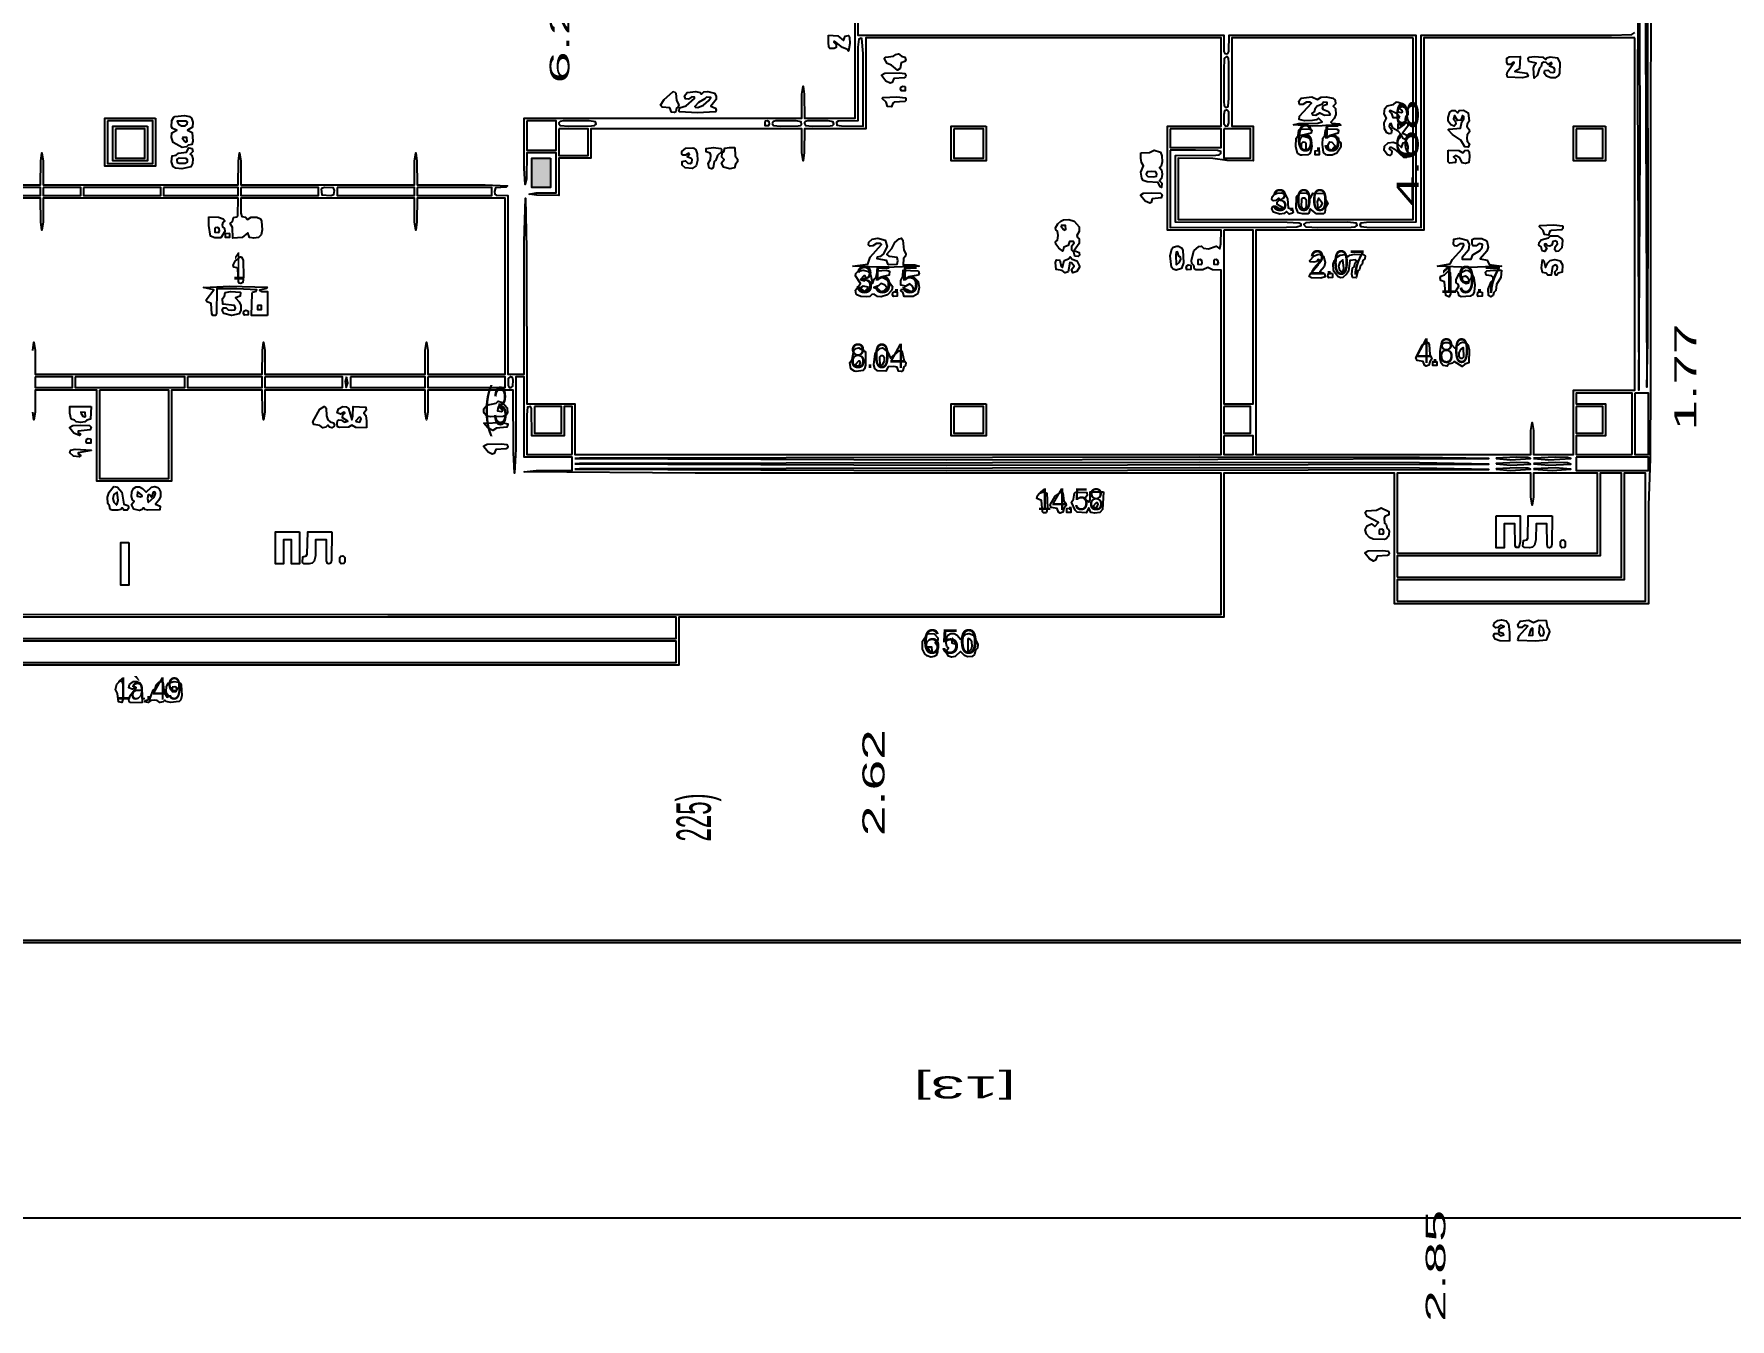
# Model space of a CAD drawing. Header units: millimetres. Extents: x 0 to 150324, y -100295 to 111760.
# Drawn here: x 43637 to 65146, y -1284 to 15021 of the extents above; entities that cross this region are included whole.
import ezdxf
from ezdxf.enums import TextEntityAlignment as Align

# ---------------------------------------------------------------- set-up
doc = ezdxf.new("R2010")
doc.units = ezdxf.units.MM
for name, color, linetype in [('A-PLAN-GRAPHICS', 7, 'Continuous'), ('A-RASTER-UNDERLAY', 8, 'Continuous'), ('A-TEXT-OCR', 3, 'Continuous'), ('A-WALLS-FILL', 9, 'Continuous'), ('A-WALLS-OUTLINE', 8, 'Continuous'), ('SHEET-FRAME', 1, 'Continuous')]:
    doc.layers.add(name, color=color, linetype=linetype)
picture_1 = doc.add_image_def('image1.png', size_in_pixel=(2463, 3095))

msp = doc.modelspace()

# ---------------------------------------------------------------- hatches: boundary and pattern name
at = {"layer": 'A-WALLS-FILL'}
h = msp.add_hatch(color=9, dxfattribs=at)
h.paths.add_polyline_path([(50190, 13445), (50190, 13073), (49953, 13073), (49953, 13445), (50072, 13445)])
h.paths.add_polyline_path([(25840, 21302), (25840, 18220), (25603, 18220), (25603, 21302), (25722, 21302)])
h.paths.add_polyline_path([(64042, 21844), (64042, 18288), (63839, 18288), (63839, 21844), (63940, 21844)])
h.paths.add_polyline_path([(35391, 21370), (31801, 21370), (31801, 21878), (31936, 21878), (31936, 21505), (35221, 21505), (35221, 21810), (35391, 21810), (35391, 21590)])
h.paths.add_polyline_path([(57810, 21370), (54153, 21370), (54153, 21912), (54390, 21912), (54390, 21505), (57641, 21505), (57641, 21912), (57810, 21912), (57810, 21641)])
h.paths.add_polyline_path([(25840, 24181), (25840, 22487), (25603, 22487), (25603, 24181), (25722, 24181)])
h.paths.add_polyline_path([(64042, 24181), (64042, 22792), (63839, 22792), (63839, 24181), (63940, 24181)])
h.paths.add_polyline_path([(63771, 26077), (63771, 24350), (57810, 24350), (57810, 23165), (57676, 23168), (57569, 23196), (57269, 23199), (57269, 27805), (54390, 27805), (54390, 23199), (54153, 23199), (54153, 28042), (57269, 28042), (57269, 30717), (57506, 30717), (57506, 24486), (57878, 24486), (57878, 24587), (63534, 24587), (63534, 26077), (63652, 26077)])
h.paths.add_polyline_path([(25840, 26619), (26077, 26619), (26077, 24587), (31936, 24587), (31936, 23300), (31801, 23300), (31801, 24350), (25840, 24350), (25840, 25485)])
h.paths.add_polyline_path([(35323, 27838), (35323, 23300), (35086, 23300), (35086, 27601), (32241, 27601), (32241, 23300), (32139, 23300), (32139, 27838), (33731, 27838)])
h.paths.add_polyline_path([(41656, 24892), (41656, 25739), (41980, 25733), (42032, 25720), (42048, 25694), (42062, 24892), (41859, 24892)])
h.paths.add_polyline_path([(48091, 25739), (48091, 24892), (47650, 24892), (47650, 25739), (47871, 25739)])
h.paths.add_polyline_path([(36949, 25502), (36949, 25129), (35865, 25129), (35865, 25502), (36407, 25502)])
h.paths.add_polyline_path([(52900, 25129), (52900, 25502), (53786, 25499), (53959, 25477), (53980, 25403), (53983, 25129), (53442, 25129)])
h.paths.add_polyline_path([(26077, 34375), (26077, 29498), (25840, 29498), (25840, 34375), (25959, 34375)])
h.paths.add_polyline_path([(63771, 31056), (63771, 29769), (63534, 29769), (63534, 31056), (63652, 31056)])
h.paths.add_polyline_path([(32106, 30954), (32106, 30615), (26247, 30615), (26247, 30954), (29176, 30954)])
h.paths.add_polyline_path([(37050, 30954), (37050, 30615), (35797, 30615), (35797, 30954), (36424, 30954)])
h.paths.add_polyline_path([(53746, 31056), (53746, 30683), (52561, 30683), (52561, 31056), (53154, 31056)])
h.paths.add_polyline_path([(26077, 37490), (26077, 35560), (25840, 35560), (25840, 37490), (25959, 37490)])
h.paths.add_polyline_path([(63771, 37626), (63771, 36034), (63534, 36034), (63534, 37626), (63652, 37626)])
h.paths.add_polyline_path([(37016, 37050), (37016, 36678), (35865, 36678), (35865, 37050), (36441, 37050)])
h.paths.add_polyline_path([(53746, 37050), (53746, 36678), (52561, 36678), (52561, 37050), (53154, 37050)])
h.paths.add_polyline_path([(26077, 43451), (26077, 42469), (25840, 42469), (25840, 43451), (25959, 43451)])
h.paths.add_polyline_path([(63771, 43857), (63771, 42604), (63534, 42604), (63534, 43857), (63652, 43857)])
h.paths.add_polyline_path([(37016, 43011), (37016, 42672), (35865, 42672), (35865, 43011), (36441, 43011)])
h.paths.add_polyline_path([(53746, 43011), (53746, 42672), (52595, 42672), (52595, 43011), (53171, 43011)])
h.paths.add_polyline_path([(26077, 49750), (26077, 48429), (25840, 48429), (25840, 49750), (25959, 49750)])
h.paths.add_polyline_path([(37016, 49005), (37016, 48633), (35865, 48633), (35865, 49005), (36441, 49005)])
h.paths.add_polyline_path([(53746, 49005), (53746, 48633), (52595, 48633), (52595, 49005), (53171, 49005)])
h.paths.add_polyline_path([(63771, 51376), (63771, 48836), (63534, 48836), (63534, 51376), (63652, 51376)])
h.paths.add_polyline_path([(32410, 49141), (32410, 48937), (26247, 48937), (26247, 49141), (29329, 49141)])
h.paths.add_polyline_path([(26077, 52697), (26077, 51681), (25840, 51681), (25840, 52697), (25959, 52697)])
h.paths.add_polyline_path([(63534, 52764), (63537, 54342), (63545, 54655), (63566, 54816), (63568, 55169), (64956, 55169), (64956, 54932), (63771, 54932), (63771, 52764), (63652, 52764)])
h.paths.add_polyline_path([(41995, 54559), (41995, 53713), (41656, 53713), (41656, 54559), (41825, 54559)])
h.paths.add_polyline_path([(48023, 54559), (48023, 53713), (47650, 53713), (47650, 54559), (47837, 54559)])
h.paths.add_polyline_path([(37016, 54221), (35865, 54221), (35873, 54530), (35889, 54569), (35936, 54583), (37016, 54593), (37016, 54407)])
h.paths.add_polyline_path([(53746, 54593), (53746, 54221), (52595, 54221), (52595, 54593), (53171, 54593)])
h.paths.add_polyline_path([(25265, 55169), (26077, 55169), (26077, 54627), (25840, 54627), (25840, 54932), (25265, 54932), (25265, 55050)])
h.paths.add_polyline_path([(22860, 54932), (22860, 58894), (25840, 58894), (25840, 59707), (26077, 59707), (26077, 58657), (23097, 58657), (23097, 55169), (24113, 55169), (24113, 54932), (23487, 54932)])
h.paths.add_polyline_path([(63737, 59944), (63974, 59944), (63974, 58860), (66988, 58860), (66988, 54932), (66142, 54932), (66142, 55135), (66751, 55135), (66751, 58623), (63737, 58623), (63737, 59284)])
h.paths.add_polyline_path([(29159, 55440), (29159, 55338), (26247, 55338), (26247, 55440), (27703, 55440)])
h.paths.add_polyline_path([(35425, 55440), (35425, 55338), (29701, 55338), (29701, 55440), (32563, 55440)])
h.paths.add_polyline_path([(35933, 56422), (35933, 55338), (35594, 55338), (35594, 56422), (35763, 56422)])
h.paths.add_polyline_path([(35933, 57878), (35594, 57878), (35594, 76640), (26077, 76640), (26077, 74778), (25840, 74778), (25840, 76945), (25129, 76945), (25129, 77182), (26247, 77182), (26247, 76877), (35729, 76877), (35729, 76979), (35933, 76979), (35933, 76877), (40505, 76877), (40505, 76640), (35933, 76640), (35933, 67259)])
h.paths.add_polyline_path([(68512, 66853), (68851, 66853), (68851, 58454), (71696, 58454), (71696, 58318), (68851, 58318), (68851, 57980), (68758, 57988), (68749, 58081), (68512, 58081), (68512, 62467)])
h.paths.add_polyline_path([(54356, 58014), (54119, 58014), (54116, 58583), (54107, 58646), (54076, 58666), (54063, 58902), (54051, 76606), (50758, 76608), (48903, 76638), (45381, 76640), (45381, 76877), (49014, 76875), (51084, 76845), (54966, 76843), (54966, 76606), (54356, 76606), (54356, 64855), (54153, 64855), (54153, 64381), (54356, 64381), (54356, 58454), (54830, 58454), (54830, 58318), (54356, 58318), (54356, 58166)])
h.paths.add_polyline_path([(60079, 58454), (60079, 58318), (56015, 58318), (56015, 58454), (58047, 58454)])
h.paths.add_polyline_path([(63771, 58454), (63771, 58318), (60655, 58318), (60655, 58454), (62213, 58454)])
h.paths.add_polyline_path([(32512, 58488), (32512, 58386), (26247, 58386), (26247, 58488), (29379, 58488)])
h.paths.add_polyline_path([(35425, 58488), (35425, 58386), (33562, 58386), (33562, 58488), (34493, 58488)])
h.paths.add_polyline_path([(26077, 65634), (26077, 63195), (25840, 63195), (25840, 65634), (25959, 65634)])
h.paths.add_polyline_path([(63974, 64855), (63974, 63432), (63737, 63432), (63737, 64855), (63856, 64855)])
h.paths.add_polyline_path([(45381, 65871), (45381, 65634), (42672, 65634), (42672, 65871), (44027, 65871)])
h.paths.add_polyline_path([(63974, 66480), (63974, 65938), (63737, 65938), (63737, 66480), (63856, 66480)])
h.paths.add_polyline_path([(71188, 76437), (71188, 66074), (71086, 66074), (71086, 76437), (71137, 76437)])
h.paths.add_polyline_path([(26077, 71323), (26077, 69122), (25840, 69122), (25840, 71323), (25959, 71323)])
h.paths.add_polyline_path([(63974, 71730), (63974, 69935), (63737, 69935), (63737, 71730), (63856, 71730)])
h.paths.add_polyline_path([(56151, 76843), (63974, 76843), (63974, 75218), (63737, 75218), (63737, 76606), (56151, 76606), (56151, 76725)])
h.paths.add_polyline_path([(42266, 76132), (42266, 76471), (42425, 76468), (42467, 76454), (42490, 76422), (42503, 76132), (42384, 76132)])
h.paths.add_polyline_path([(47549, 76471), (47549, 76132), (47312, 76132), (47312, 76471), (47430, 76471)])
h.paths.add_polyline_path([(74337, 76843), (74337, 76606), (70477, 76606), (70477, 76843), (72407, 76843)])
h.paths.add_polyline_path([(41758, 86631), (41995, 86631), (41995, 76877), (44196, 76877), (44196, 76640), (41656, 76640), (41656, 76877), (41758, 76877), (41758, 81754)])
h.paths.add_polyline_path([(22725, 79417), (22962, 79417), (22962, 77182), (23978, 77182), (23978, 76945), (22725, 76945), (22725, 78181)])
h.paths.add_polyline_path([(23470, 78334), (23470, 78097), (23131, 78097), (23131, 78334), (23300, 78334)])
h.paths.add_polyline_path([(41588, 78334), (41588, 78097), (41283, 78097), (41283, 78334), (41436, 78334)])
h.paths.add_polyline_path([(22725, 81585), (22725, 91000), (24282, 91000), (24282, 90763), (22962, 90763), (22962, 81585), (22843, 81585)])
h.paths.add_polyline_path([(51545, 84836), (51545, 81957), (51308, 81957), (51308, 84836), (51427, 84836)])
h.paths.add_polyline_path([(19643, 84159), (19643, 82431), (19507, 82431), (19507, 84159), (19575, 84159)])
h.paths.add_polyline_path([(23436, 84497), (23436, 84260), (23131, 84260), (23131, 84497), (23283, 84497)])
h.paths.add_polyline_path([(41588, 84497), (41588, 84260), (41283, 84260), (41283, 84497), (41436, 84497)])
h.paths.add_polyline_path([(51139, 84497), (51139, 84260), (50834, 84260), (50834, 84497), (50986, 84497)])
h.paths.add_polyline_path([(35120, 91000), (41995, 91000), (41995, 88629), (41758, 88629), (41758, 90763), (35120, 90763), (35120, 90881)])
h.paths.add_polyline_path([(23470, 90593), (23470, 90289), (23131, 90289), (23131, 90593), (23300, 90593)])
h.paths.add_polyline_path([(29464, 90593), (29464, 90289), (29227, 90289), (29227, 90593), (29345, 90593)])
h.paths.add_polyline_path([(35458, 90593), (35458, 90289), (35255, 90289), (35255, 90593), (35357, 90593)])
h.paths.add_polyline_path([(38473, 90593), (38473, 90289), (38235, 90289), (38235, 90593), (38354, 90593)])
h.paths.add_polyline_path([(41588, 90593), (41588, 90289), (41250, 90289), (41250, 90593), (41419, 90593)])
h.paths.add_polyline_path([(19643, 91000), (19643, 90763), (15917, 90763), (15917, 91000), (17780, 91000)])
h.paths.add_polyline_path([(29566, 91000), (29566, 90763), (26247, 90763), (26247, 91000), (27906, 91000)])
h.paths.add_polyline_path([(33155, 91000), (33155, 90763), (31530, 90763), (31530, 91000), (32343, 91000)])
h.paths.add_polyline_path([(37863, 99941), (37863, 99703), (34578, 99703), (34578, 99941), (36220, 99941)])

# ---------------------------------------------------------------- linework, layer by layer
at = {"layer": 'A-PLAN-GRAPHICS'}
for points in [[(86360, 108272), (86360, 3488), (2980, 3488), (2980, 108272), (44670, 108272)], [(3014, 108238), (3014, 3522), (68343, 3522), (68343, 12260), (86326, 12260), (86326, 108238), (44670, 108238)], [(63991, 18186), (63974, 14343), (63991, 10499), (64008, 13615), (63994, 18148)], [(64093, 18186), (64076, 15070), (64089, 10537), (64103, 11117), (64109, 12963), (64096, 18148)], [(53713, 15003), (53831, 14995), (53903, 14935), (53924, 14994), (53965, 15001), (53980, 14976), (53983, 14901), (53967, 14800), (53944, 14827), (53889, 14849), (53790, 14928), (53781, 14918), (53810, 14887), (53810, 14848), (53784, 14835), (53730, 14836), (53716, 14853), (53713, 14918)], [(54128, 14968), (54097, 14953), (54087, 14851), (54085, 13919), (53835, 13914), (53816, 13901), (53821, 13864), (53877, 13853), (54153, 13851), (54152, 14772), (54135, 14964)], [(61129, 14969), (58826, 14969), (58826, 13851), (59097, 13851), (59097, 13411), (58769, 13414), (58589, 13442), (58149, 13445), (58149, 12666), (61129, 12666), (61129, 13818)], [(63940, 14969), (61265, 14969), (61265, 12531), (59131, 12531), (59131, 9686), (62619, 9686), (62621, 9988), (62636, 10092), (62652, 9988), (62653, 9686), (63161, 9686), (63161, 10499), (63940, 10499), (63940, 12734)], [(54424, 14711), (54439, 14726), (54539, 14737), (54569, 14761), (54599, 14766), (54637, 14737), (54682, 14727), (54694, 14692), (54682, 14670), (54634, 14654), (54622, 14583), (54589, 14562), (54513, 14624), (54457, 14647), (54424, 14705)], [(58759, 14732), (58733, 14708), (58725, 14563), (58727, 14163), (58733, 14112), (58750, 14089), (58780, 14099), (58791, 14204), (58790, 14658), (58785, 14708), (58768, 14731)], [(62583, 14479), (62512, 14462), (62324, 14471), (62315, 14505), (62324, 14541), (62409, 14658), (62396, 14663), (62363, 14633), (62329, 14634), (62316, 14661), (62317, 14714), (62345, 14730), (62484, 14732), (62478, 14577), (62417, 14543), (62571, 14523), (62585, 14486)], [(62587, 14713), (62602, 14726), (62661, 14732), (62773, 14724), (62806, 14698), (62822, 14719), (62866, 14731), (62957, 14716), (62988, 14654), (62984, 14522), (62970, 14491), (62930, 14465), (62874, 14462), (62818, 14483), (62790, 14524), (62798, 14555), (62838, 14561), (62866, 14534), (62897, 14529), (62919, 14541), (62924, 14569), (62912, 14591), (62858, 14611), (62888, 14642), (62883, 14659), (62839, 14632), (62815, 14659), (62786, 14664), (62761, 14650), (62750, 14606), (62728, 14588), (62701, 14492), (62663, 14461), (62655, 14585), (62665, 14626), (62687, 14650), (62596, 14671), (62586, 14706)], [(54388, 14502), (54429, 14523), (54612, 14528), (54682, 14520), (54695, 14495), (54690, 14475), (54672, 14465), (54540, 14455), (54520, 14405), (54494, 14395), (54442, 14422), (54389, 14490)], [(51755, 14290), (51778, 14267), (51787, 14176), (51816, 14122), (51809, 14095), (51787, 14079), (51777, 14033), (51760, 14022), (51723, 14029), (51702, 14082), (51604, 14093), (51581, 14116), (51629, 14189), (51741, 14286)], [(51819, 14039), (51825, 14081), (51910, 14109), (52016, 14201), (52015, 14217), (51980, 14224), (51938, 14193), (51898, 14195), (51887, 14235), (51920, 14276), (52031, 14291), (52086, 14278), (52104, 14258), (52132, 14284), (52184, 14291), (52266, 14268), (52287, 14230), (52287, 14187), (52222, 14102), (52282, 14080), (52290, 14055), (52282, 14033), (52053, 14021), (51825, 14033)], [(52022, 14090), (52055, 14087), (52128, 14118), (52196, 14176), (52220, 14214), (52165, 14219), (52147, 14195), (52065, 14152), (52019, 14098)], [(54692, 14206), (54693, 14175), (54680, 14162), (54548, 14153), (54530, 14143), (54513, 14094), (54463, 14100), (54444, 14153), (54394, 14203), (54402, 14214), (54581, 14224), (54688, 14211)], [(54686, 14351), (54686, 14300), (54639, 14297), (54627, 14319), (54632, 14347), (54654, 14359), (54682, 14354)], [(59605, 13868), (59677, 13882), (59918, 13888), (59974, 13907), (59926, 13952), (59900, 13930), (59851, 13921), (59751, 13920), (59682, 13934), (59685, 13975), (59837, 14142), (59823, 14155), (59776, 14155), (59727, 14126), (59687, 14127), (59676, 14168), (59709, 14207), (59843, 14222), (59916, 14190), (59960, 14219), (60023, 14224), (60111, 14207), (60137, 14181), (60143, 14134), (60113, 14105), (60142, 14075), (60145, 14000), (60124, 13947), (60082, 13902), (60097, 13889), (60195, 13880), (60212, 13865), (59855, 13852), (59605, 13868)], [(45424, 13973), (45546, 13986), (45609, 13973), (45635, 13952), (45651, 13901), (45648, 13836), (45585, 13801), (45646, 13769), (45652, 13662), (45639, 13619), (45594, 13609), (45570, 13586), (45518, 13581), (45402, 13645), (45382, 13705), (45385, 13766), (45449, 13801), (45396, 13821), (45383, 13843), (45385, 13921), (45410, 13964)], [(58759, 14055), (58734, 14045), (58725, 13998), (58728, 13878), (58750, 13852), (58779, 13856), (58791, 13891), (58789, 14028), (58767, 14054)], [(60079, 13995), (60052, 14033), (59992, 14058), (59979, 14078), (59986, 14114), (60039, 14129), (60039, 14149), (59992, 14153), (59970, 14127), (59910, 14106), (59881, 14068), (59871, 14029), (59844, 14012), (59849, 13994), (59892, 13989), (59944, 14021), (60005, 13989), (60077, 13994)], [(60925, 14157), (60974, 14144), (61020, 14115), (61060, 14035), (61059, 13996), (61035, 13977), (61028, 13936), (61035, 13895), (61058, 13879), (61061, 13852), (60994, 13763), (61059, 13733), (61056, 13694), (61028, 13682), (61000, 13692), (60976, 13745), (60936, 13788), (60869, 13824), (60847, 13884), (60831, 13879), (60825, 13851), (60857, 13799), (60848, 13757), (60823, 13751), (60792, 13765), (60762, 13817), (60759, 13893), (60791, 13953), (60759, 14006), (60767, 14076), (60797, 14109), (60879, 14127), (60912, 14156)], [(60959, 13961), (60923, 14006), (60834, 14050), (60826, 14035), (60852, 14011), (60869, 13960), (60957, 13960)], [(60937, 14088), (60932, 14033), (60976, 14022), (60993, 14032), (60990, 14047), (60940, 14089)], [(61819, 13582), (61783, 13588), (61732, 13673), (61627, 13744), (61572, 13802), (61586, 13814), (61728, 13824), (61744, 13904), (61772, 13942), (61770, 13973), (61753, 13986), (61730, 13928), (61688, 13922), (61652, 13986), (61638, 13942), (61666, 13909), (61670, 13874), (61646, 13852), (61605, 13866), (61573, 13914), (61570, 13961), (61593, 14026), (61624, 14051), (61660, 14051), (61688, 14021), (61713, 14047), (61766, 14053), (61824, 14020), (61839, 13912), (61812, 13875), (61807, 13846), (61836, 13808), (61840, 13778), (61814, 13740), (61807, 13699), (61814, 13658), (61840, 13625), (61824, 13584)], [(45178, 13953), (45178, 13343), (44535, 13343), (44535, 13953), (44856, 13953)], [(44569, 13919), (44569, 13377), (45144, 13377), (45144, 13919), (44856, 13919)], [(45077, 13851), (45077, 13411), (44636, 13411), (44636, 13851), (44856, 13851)], [(44670, 13818), (44670, 13445), (45043, 13445), (45043, 13818), (44856, 13818)], [(45452, 13908), (45470, 13877), (45510, 13854), (45554, 13854), (45582, 13874), (45583, 13900), (45565, 13915), (45454, 13912)], [(49886, 13919), (49886, 13547), (50258, 13547), (50258, 13919), (50072, 13919)], [(50292, 13885), (50310, 13859), (50418, 13852), (50710, 13854), (50748, 13859), (50766, 13877), (50758, 13907), (50680, 13918), (50348, 13917), (50310, 13911), (50293, 13894)], [(50292, 13818), (50292, 13479), (50665, 13479), (50665, 13818), (50478, 13818)], [(52908, 13911), (52908, 13860), (52955, 13857), (52967, 13879), (52962, 13907), (52940, 13919), (52912, 13914)], [(53001, 13885), (53017, 13860), (53101, 13852), (53329, 13854), (53359, 13860), (53373, 13877), (53367, 13907), (53305, 13918), (53046, 13916), (53017, 13911), (53002, 13894)], [(53408, 13885), (53423, 13860), (53507, 13852), (53735, 13854), (53765, 13860), (53780, 13877), (53773, 13907), (53711, 13918), (53453, 13916), (53423, 13911), (53408, 13894)], [(55711, 13851), (55711, 13411), (55270, 13411), (55270, 13851), (55491, 13851)], [(55304, 13818), (55304, 13445), (55677, 13445), (55677, 13818), (55491, 13818)], [(58047, 13818), (58047, 13581), (58691, 13581), (58691, 13818), (58369, 13818)], [(58725, 13818), (58725, 13445), (59063, 13445), (59063, 13818), (58894, 13818)], [(59701, 13484), (59660, 13504), (59641, 13591), (59645, 13697), (59668, 13731), (59676, 13800), (59703, 13816), (59819, 13814), (59841, 13799), (59835, 13760), (59707, 13733), (59798, 13706), (59828, 13674), (59842, 13597), (59832, 13531), (59818, 13503), (59793, 13488), (59719, 13481)], [(60026, 13486), (59992, 13517), (59978, 13621), (59983, 13697), (60007, 13731), (60014, 13800), (60042, 13816), (60158, 13814), (60179, 13799), (60175, 13760), (60079, 13733), (60175, 13705), (60186, 13658), (60212, 13639), (60209, 13583), (60158, 13508), (60102, 13483), (60043, 13481)], [(60939, 13819), (60981, 13846), (60993, 13868), (60985, 13881), (60935, 13877), (60934, 13822)], [(63568, 13851), (63568, 13411), (63161, 13411), (63161, 13851), (63365, 13851)], [(63195, 13818), (63195, 13445), (63534, 13445), (63534, 13818), (63365, 13818)], [(45402, 13335), (45382, 13399), (45391, 13472), (45439, 13484), (45469, 13508), (45572, 13519), (45601, 13577), (45645, 13567), (45651, 13529), (45618, 13496), (45639, 13479), (45651, 13435), (45647, 13377), (45628, 13334), (45514, 13310), (45434, 13319), (45402, 13335)], [(45518, 13703), (45546, 13661), (45567, 13649), (45580, 13657), (45576, 13708), (45521, 13708)], [(52007, 13570), (52031, 13551), (52050, 13498), (52052, 13415), (52037, 13346), (51986, 13314), (51895, 13320), (51856, 13357), (51858, 13402), (51899, 13409), (51928, 13382), (51958, 13378), (51980, 13390), (51984, 13423), (51973, 13440), (51919, 13460), (51949, 13491), (51942, 13509), (51902, 13482), (51872, 13481), (51852, 13497), (51855, 13530), (51904, 13572), (51991, 13576)], [(52358, 13557), (52355, 13524), (52304, 13476), (52285, 13420), (52263, 13401), (52249, 13320), (52230, 13310), (52199, 13316), (52189, 13376), (52217, 13426), (52221, 13482), (52212, 13506), (52160, 13525), (52160, 13567), (52256, 13581), (52348, 13565)], [(52527, 13581), (52530, 13473), (52558, 13431), (52559, 13396), (52532, 13367), (52520, 13320), (52464, 13310), (52383, 13331), (52358, 13384), (52392, 13428), (52362, 13459), (52363, 13506), (52387, 13523), (52399, 13571), (52459, 13581)], [(59727, 13647), (59709, 13626), (59709, 13569), (59722, 13550), (59754, 13548), (59772, 13569), (59772, 13626), (59760, 13645), (59733, 13648)], [(60061, 13643), (60047, 13613), (60050, 13569), (60069, 13547), (60100, 13553), (60140, 13602), (60100, 13642), (60069, 13648)], [(61046, 13452), (61008, 13453), (60909, 13546), (60850, 13580), (60832, 13579), (60825, 13564), (60855, 13533), (60854, 13493), (60833, 13480), (60803, 13487), (60758, 13541), (60764, 13598), (60812, 13639), (60873, 13648), (60926, 13632), (60981, 13581), (61002, 13640), (61043, 13646), (61061, 13592), (61053, 13465)], [(45449, 13419), (45453, 13391), (45477, 13379), (45556, 13379), (45583, 13397), (45583, 13426), (45565, 13441), (45477, 13443), (45451, 13426)], [(57675, 13513), (57783, 13516), (57842, 13546), (57922, 13522), (57941, 13472), (57945, 13399), (57933, 13344), (57912, 13327), (57937, 13298), (57946, 13242), (57937, 13185), (57912, 13157), (57941, 13126), (57935, 13074), (57919, 13079), (57896, 13135), (57755, 13144), (57705, 13160), (57685, 13190), (57675, 13266), (57709, 13349), (57682, 13390), (57675, 13445)], [(58047, 13547), (58047, 12565), (59523, 12567), (59651, 12572), (59706, 12589), (59706, 12607), (59683, 12620), (59530, 12630), (58115, 12632), (58115, 13479), (58624, 13481), (58669, 13487), (58690, 13504), (58687, 13529), (58646, 13542), (58369, 13547)], [(59936, 13538), (59936, 13487), (59885, 13487), (59885, 13538), (59932, 13541)], [(61570, 13547), (61706, 13543), (61756, 13513), (61782, 13540), (61822, 13545), (61837, 13523), (61841, 13462), (61834, 13389), (61790, 13377), (61747, 13387), (61719, 13450), (61666, 13478), (61637, 13462), (61668, 13431), (61665, 13388), (61588, 13380), (61573, 13396), (61570, 13462)], [(57743, 13234), (57762, 13212), (57839, 13209), (57871, 13218), (57878, 13242), (57865, 13269), (57810, 13276), (57755, 13269), (57743, 13242)], [(43282, 13073), (43282, 12971), (43722, 12971), (43722, 13073), (43502, 13073)], [(43756, 13073), (43756, 12971), (44230, 12971), (44230, 13073), (43993, 13073)], [(44264, 13073), (44264, 12971), (45246, 12971), (45246, 13073), (44755, 13073)], [(45280, 13073), (45280, 12971), (46228, 12971), (46228, 13073), (45754, 13073)], [(46262, 13073), (46262, 12971), (47244, 12971), (47244, 13073), (46753, 13073)], [(47281, 13055), (47289, 12978), (47403, 12971), (47441, 12982), (47447, 13035), (47436, 13066), (47322, 13072), (47284, 13061)], [(47481, 13073), (47481, 12971), (48463, 12971), (48463, 13073), (47972, 13073)], [(48497, 13073), (48497, 12971), (49445, 12971), (49445, 13073), (48971, 13073)], [(57673, 12977), (57709, 12999), (57810, 13005), (57925, 13000), (57945, 12979), (57933, 12943), (57818, 12927), (57805, 12881), (57790, 12872), (57727, 12898), (57674, 12966)], [(59599, 12748), (59554, 12735), (59521, 12768), (59492, 12742), (59438, 12735), (59356, 12759), (59335, 12802), (59349, 12831), (59388, 12832), (59431, 12802), (59470, 12819), (59405, 12857), (59403, 12887), (59433, 12915), (59429, 12931), (59414, 12934), (59386, 12906), (59357, 12905), (59336, 12921), (59339, 12954), (59364, 12983), (59403, 13001), (59457, 13004), (59504, 12987), (59534, 12927), (59544, 12816), (59597, 12793), (59604, 12757)], [(59655, 12968), (59693, 12999), (59769, 13004), (59806, 12982), (59825, 12937), (59857, 12999), (60000, 12998), (60017, 12918), (60046, 12869), (60017, 12821), (60009, 12753), (59988, 12736), (59902, 12739), (59822, 12802), (59805, 12748), (59790, 12738), (59724, 12736), (59670, 12752), (59642, 12816), (59649, 12949)], [(59733, 12802), (59761, 12806), (59773, 12830), (59773, 12909), (59755, 12935), (59726, 12935), (59711, 12918), (59709, 12830), (59726, 12803)], [(59922, 12804), (59958, 12830), (59978, 12869), (59926, 12936), (59911, 12891), (59918, 12806)], [(45855, 12700), (45979, 12695), (46036, 12674), (46060, 12649), (46033, 12626), (46025, 12597), (46030, 12571), (46055, 12551), (46057, 12515), (46006, 12433), (45930, 12433), (45877, 12454), (45855, 12589)], [(45932, 12556), (45932, 12505), (45979, 12502), (45991, 12524), (45986, 12552), (45964, 12564), (45935, 12559)], [(46118, 12488), (46118, 12438), (46067, 12438), (46067, 12488), (46114, 12491)], [(56693, 12660), (56763, 12665), (56828, 12644), (56891, 12572), (56893, 12514), (56862, 12463), (56869, 12436), (56893, 12419), (56892, 12363), (56828, 12273), (56891, 12248), (56895, 12214), (56879, 12195), (56837, 12200), (56823, 12250), (56798, 12277), (56799, 12333), (56827, 12370), (56819, 12389), (56769, 12387), (56752, 12336), (56698, 12315), (56686, 12263), (56633, 12301), (56597, 12353), (56592, 12383), (56616, 12403), (56625, 12463), (56618, 12518), (56595, 12536), (56593, 12562), (56621, 12612), (56661, 12646)], [(56660, 12586), (56688, 12543), (56709, 12532), (56722, 12539), (56718, 12590), (56663, 12590)], [(58725, 12531), (58725, 10329), (59097, 10329), (59097, 12531), (58911, 12531)], [(59741, 12598), (59766, 12572), (59919, 12565), (60340, 12567), (60393, 12572), (60417, 12589), (60407, 12620), (60297, 12631), (59819, 12630), (59766, 12624), (59741, 12607)], [(63024, 12580), (63024, 12550), (63011, 12537), (62880, 12527), (62861, 12517), (62844, 12468), (62795, 12474), (62775, 12527), (62725, 12577), (62733, 12589), (62912, 12598), (63020, 12586)], [(54017, 12073), (54213, 12100), (54241, 12187), (54384, 12347), (54371, 12360), (54323, 12360), (54274, 12331), (54243, 12329), (54222, 12345), (54226, 12380), (54266, 12416), (54339, 12429), (54433, 12405), (54457, 12325), (54407, 12226), (54370, 12197), (54330, 12187), (54326, 12170), (54445, 12152), (54462, 12105), (54477, 12094), (54583, 12098), (54593, 12141), (54583, 12185), (54486, 12197), (54455, 12228), (54515, 12300), (54555, 12374), (54611, 12421), (54640, 12428), (54657, 12402), (54668, 12276), (54694, 12231), (54690, 12202), (54664, 12171), (54661, 12090), (54809, 12089), (54864, 12073), (54441, 12057), (54017, 12073)], [(58150, 12326), (58189, 12306), (58205, 12277), (58214, 12115), (58188, 12043), (58122, 12024), (58083, 12037), (58062, 12061), (58048, 12207), (58066, 12293), (58086, 12316), (58132, 12327)], [(61434, 12073), (61598, 12102), (61628, 12160), (61749, 12294), (61771, 12339), (61764, 12356), (61719, 12358), (61677, 12328), (61652, 12331), (61640, 12350), (61643, 12417), (61715, 12429), (61812, 12406), (61839, 12348), (61829, 12275), (61749, 12184), (61747, 12164), (61862, 12164), (61885, 12219), (61968, 12268), (62002, 12311), (62006, 12347), (61965, 12360), (61928, 12331), (61889, 12331), (61875, 12358), (61877, 12411), (61902, 12427), (62000, 12426), (62060, 12395), (62077, 12316), (62060, 12265), (61977, 12167), (62067, 12151), (62092, 12096), (62247, 12073), (61841, 12057), (61434, 12073)], [(63023, 12400), (63013, 12308), (62970, 12263), (62942, 12261), (62926, 12283), (62929, 12318), (62958, 12356), (62953, 12383), (62936, 12394), (62899, 12387), (62884, 12342), (62859, 12327), (62830, 12333), (62811, 12359), (62795, 12355), (62792, 12340), (62823, 12301), (62799, 12261), (62763, 12268), (62750, 12318), (62723, 12339), (62727, 12376), (62750, 12409), (62844, 12434), (62869, 12458), (62958, 12457), (63015, 12421)], [(46269, 12194), (46290, 12148), (46295, 11944), (46287, 11867), (46262, 11853), (46241, 11858), (46231, 11880), (46222, 12040), (46209, 12055), (46172, 12061), (46162, 12085), (46188, 12136), (46257, 12193)], [(56895, 12061), (56864, 12006), (56812, 11991), (56795, 12031), (56827, 12076), (56794, 12116), (56773, 12120), (56754, 12001), (56716, 11990), (56678, 12018), (56599, 12033), (56592, 12119), (56605, 12154), (56648, 12152), (56664, 12071), (56679, 12057), (56700, 12147), (56755, 12167), (56777, 12192), (56802, 12164), (56864, 12140), (56896, 12073)], [(58127, 12093), (58166, 12123), (58182, 12164), (58178, 12187), (58154, 12202), (58137, 12258), (58124, 12250), (58117, 12214), (58123, 12097)], [(58310, 12082), (58310, 12031), (58263, 12028), (58251, 12050), (58256, 12078), (58278, 12090), (58306, 12085)], [(58395, 12150), (58395, 12099), (58442, 12096), (58454, 12118), (58448, 12146), (58426, 12158), (58398, 12153)], [(58598, 12150), (58598, 12099), (58645, 12096), (58657, 12118), (58652, 12146), (58630, 12158), (58602, 12153)], [(59940, 12225), (59991, 12195), (60012, 12121), (59999, 12064), (59944, 12002), (60003, 11980), (60010, 11940), (59955, 11922), (59839, 11924), (59809, 11942), (59828, 11986), (59923, 12092), (59945, 12144), (59922, 12157), (59904, 12133), (59868, 12124), (59820, 12127), (59813, 12140), (59873, 12204), (59918, 12224)], [(60118, 12026), (60114, 12099), (60128, 12145), (60155, 12184), (60200, 12215), (60262, 12224), (60300, 12192), (60324, 12215), (60384, 12225), (60493, 12223), (60518, 12207), (60515, 12168), (60491, 12148), (60481, 12100), (60459, 12084), (60447, 12033), (60425, 12013), (60403, 11925), (60360, 11929), (60351, 11973), (60360, 12049), (60379, 12066), (60391, 12118), (60417, 12136), (60397, 12155), (60324, 12147), (60308, 12012), (60284, 11972), (60235, 11930), (60212, 11924), (60178, 11939), (60126, 12004)], [(60234, 11992), (60248, 12049), (60237, 12155), (60197, 12124), (60182, 12075), (60195, 12024), (60228, 11992)], [(62769, 12157), (62784, 12143), (62806, 12057), (62834, 12118), (62864, 12144), (62924, 12158), (62990, 12141), (63022, 12089), (63016, 11996), (62968, 11984), (62951, 11958), (62933, 11959), (62926, 12004), (62953, 12033), (62958, 12063), (62950, 12082), (62924, 12090), (62894, 12071), (62876, 11959), (62837, 11958), (62813, 11984), (62769, 11993), (62755, 12053), (62767, 12154)], [(54064, 11720), (54055, 11768), (54119, 11853), (54054, 11950), (54060, 11981), (54085, 12006), (54153, 12023), (54219, 12006), (54246, 11970), (54271, 11853), (54293, 11911), (54317, 11936), (54333, 12016), (54444, 12022), (54487, 12009), (54481, 11962), (54390, 11938), (54471, 11891), (54523, 11816), (54517, 11768), (54462, 11709), (54382, 11684), (54334, 11691), (54294, 11718), (54264, 11713), (54238, 11689), (54197, 11685), (54122, 11690), (54072, 11709)], [(54120, 11900), (54170, 11890), (54186, 11932), (54179, 11951), (54163, 11952), (54120, 11905)], [(54452, 11803), (54425, 11836), (54375, 11853), (54346, 11824), (54288, 11803), (54346, 11781), (54375, 11752), (54415, 11763), (54451, 11798)], [(54854, 12014), (54864, 11981), (54851, 11961), (54729, 11938), (54819, 11911), (54850, 11879), (54864, 11803), (54847, 11722), (54788, 11688), (54675, 11690), (54654, 11745), (54629, 11761), (54633, 11776), (54701, 11784), (54762, 11752), (54783, 11756), (54795, 11778), (54778, 11822), (54745, 11850), (54692, 11821), (54632, 11833), (54629, 11894), (54658, 11942), (54661, 12023), (54847, 12017)], [(60105, 11980), (60105, 11930), (60058, 11926), (60046, 11948), (60051, 11977), (60073, 11988), (60101, 11983)], [(61578, 11684), (61541, 11701), (61527, 11877), (61480, 11893), (61468, 11921), (61479, 11949), (61527, 11965), (61582, 12018), (61598, 11993), (61603, 11901), (61601, 11725), (61585, 11686)], [(61822, 12018), (61867, 11985), (61897, 11923), (61908, 11836), (61901, 11747), (61885, 11712), (61856, 11693), (61737, 11686), (61710, 11697), (61699, 11742), (61672, 11767), (61705, 11820), (61699, 11847), (61674, 11863), (61673, 11902), (61713, 11981), (61797, 12022)], [(61751, 11928), (61750, 11893), (61768, 11872), (61800, 11856), (61835, 11864), (61838, 11895), (61814, 11933), (61790, 11947), (61758, 11937)], [(62247, 12023), (62240, 11931), (62186, 11843), (62174, 11767), (62150, 11742), (62142, 11701), (62111, 11684), (62081, 11704), (62079, 11783), (62116, 11877), (62142, 11901), (62144, 11935), (62123, 11953), (62054, 11962), (62044, 11997), (62061, 12017), (62145, 12023)], [(46601, 11447), (46397, 11447), (46403, 11728), (46410, 11745), (46455, 11757), (46462, 11772), (46211, 11786), (45957, 11786), (45952, 11472), (45939, 11449), (45908, 11449), (45893, 11470), (45883, 11601), (45833, 11622), (45823, 11646), (45919, 11775), (45788, 11803), (46120, 11819), (46596, 11806), (46586, 11791), (46499, 11769), (46526, 11754), (46601, 11752), (46601, 11599)], [(46257, 11738), (46253, 11692), (46194, 11671), (46239, 11623), (46259, 11574), (46259, 11517), (46238, 11471), (46141, 11448), (46046, 11472), (46026, 11515), (46040, 11544), (46074, 11547), (46102, 11522), (46143, 11515), (46184, 11522), (46194, 11541), (46179, 11576), (46031, 11594), (46028, 11663), (46054, 11694), (46064, 11738), (46135, 11752), (46252, 11743)], [(54218, 11808), (54154, 11819), (54120, 11801), (54170, 11752), (54219, 11803)], [(54585, 11743), (54585, 11692), (54538, 11689), (54526, 11711), (54531, 11740), (54553, 11751), (54581, 11746)], [(62001, 11743), (62001, 11692), (61954, 11689), (61942, 11711), (61948, 11740), (61970, 11751), (61998, 11746)], [(46355, 11506), (46355, 11455), (46308, 11452), (46296, 11474), (46301, 11502), (46323, 11514), (46351, 11509)], [(46474, 11574), (46474, 11523), (46524, 11523), (46524, 11574), (46477, 11577)], [(54045, 10741), (53998, 10771), (53986, 10853), (54012, 10889), (54034, 11006), (54060, 11030), (54100, 11040), (54181, 10989), (54183, 10820), (54171, 10773), (54151, 10752), (54063, 10738)], [(54317, 10982), (54365, 11028), (54399, 11038), (54464, 10983), (54500, 10907), (54611, 11000), (54645, 11002), (54668, 10884), (54693, 10853), (54690, 10813), (54668, 10797), (54658, 10752), (54639, 10737), (54602, 10744), (54585, 10794), (54541, 10803), (54470, 10797), (54439, 10740), (54334, 10747), (54299, 10777), (54288, 10823), (54306, 10960)], [(61312, 11108), (61329, 11082), (61339, 10955), (61366, 10900), (61338, 10861), (61327, 10816), (61292, 10804), (61270, 10816), (61254, 10864), (61179, 10876), (61163, 10911), (61247, 11074), (61306, 11108)], [(61492, 11084), (61529, 11105), (61571, 11104), (61611, 11083), (61654, 11035), (61727, 11101), (61755, 11108), (61802, 11097), (61822, 11074), (61838, 11011), (61832, 10848), (61783, 10832), (61751, 10803), (61649, 10866), (61627, 10844), (61576, 10830), (61557, 10806), (61507, 10815), (61481, 10843), (61471, 10893), (61469, 10991), (61484, 11070)], [(61760, 11038), (61729, 11016), (61707, 10976), (61707, 10933), (61728, 10907), (61753, 10907), (61769, 10925), (61765, 11036)], [(54053, 10816), (54102, 10807), (54118, 10848), (54111, 10867), (54095, 10868), (54052, 10821)], [(54368, 10806), (54400, 10828), (54422, 10868), (54422, 10911), (54401, 10937), (54376, 10937), (54360, 10919), (54364, 10808)], [(61426, 10863), (61426, 10812), (61375, 10812), (61375, 10863), (61422, 10866)], [(43654, 10668), (43654, 10533), (44128, 10533), (44128, 10668), (43891, 10668)], [(44162, 10668), (44162, 10533), (45551, 10533), (45551, 10668), (44856, 10668)], [(45585, 10668), (45585, 10533), (46533, 10533), (46533, 10668), (46059, 10668)], [(46567, 10668), (46567, 10533), (47549, 10533), (47549, 10668), (47058, 10668)], [(47600, 10668), (47583, 10611), (47597, 10533), (47616, 10589), (47602, 10667)], [(47650, 10668), (47650, 10533), (48599, 10533), (48599, 10668), (48125, 10668)], [(48633, 10668), (48633, 10533), (49615, 10533), (49615, 10668), (49124, 10668)], [(49675, 10668), (49652, 10648), (49651, 10561), (49663, 10536), (49690, 10533), (49712, 10552), (49715, 10629), (49707, 10660), (49682, 10668)], [(44467, 10499), (44467, 9381), (45347, 9381), (45347, 10499), (44907, 10499)], [(49343, 10225), (49344, 10263), (49381, 10310), (49501, 10336), (49525, 10363), (49581, 10343), (49638, 10278), (49641, 10208), (49624, 10184), (49588, 10168), (49428, 10164), (49378, 10176), (49351, 10205)], [(55711, 10329), (55711, 9923), (55270, 9923), (55270, 10329), (55491, 10329)], [(63906, 9686), (63906, 10465), (63195, 10465), (63195, 10329), (63568, 10329), (63568, 9923), (63195, 9923), (63195, 9686), (63551, 9686)], [(63940, 10465), (63940, 9686), (64110, 9686), (64110, 10465), (64025, 10465)], [(44365, 10295), (44356, 10135), (44308, 10121), (44284, 10099), (44230, 10092), (44175, 10099), (44152, 10121), (44108, 10131), (44094, 10211), (44094, 10295), (44230, 10295)], [(44231, 10215), (44259, 10172), (44280, 10161), (44293, 10168), (44289, 10219), (44234, 10220)], [(47325, 10295), (47342, 10271), (47349, 10174), (47365, 10125), (47394, 10098), (47437, 10086), (47447, 10058), (47441, 10039), (47416, 10025), (47387, 10030), (47363, 10058), (47340, 10033), (47301, 10025), (47263, 10053), (47187, 10065), (47176, 10098), (47261, 10262), (47319, 10295)], [(47854, 10025), (47718, 10028), (47667, 10058), (47627, 10030), (47511, 10026), (47487, 10036), (47481, 10075), (47485, 10110), (47501, 10125), (47539, 10121), (47572, 10093), (47616, 10106), (47552, 10148), (47554, 10186), (47581, 10208), (47573, 10223), (47523, 10195), (47483, 10212), (47499, 10263), (47553, 10294), (47595, 10291), (47628, 10267), (47667, 10126), (47682, 10172), (47684, 10295), (47845, 10286), (47851, 10247), (47820, 10211), (47845, 10180), (47854, 10108)], [(47720, 10105), (47769, 10095), (47785, 10137), (47778, 10156), (47762, 10157), (47719, 10110)], [(49524, 10295), (49518, 10240), (49562, 10229), (49580, 10239), (49577, 10254), (49527, 10295)], [(50461, 9686), (50461, 10295), (50360, 10295), (50360, 9923), (49953, 9923), (49948, 10268), (49935, 10293), (49898, 10285), (49887, 10186), (49886, 9686), (50173, 9686)], [(49987, 10295), (49987, 9957), (50326, 9957), (50326, 10295), (50157, 10295)], [(55304, 10295), (55304, 9957), (55677, 9957), (55677, 10295), (55491, 10295)], [(58725, 10295), (58725, 9957), (59063, 9957), (59063, 10295), (58894, 10295)], [(63195, 10295), (63195, 9957), (63534, 9957), (63534, 10295), (63365, 10295)], [(44093, 10031), (44129, 10053), (44230, 10058), (44344, 10053), (44365, 10033), (44351, 9997), (44200, 9979), (44199, 9964), (44229, 9945), (44216, 9924), (44145, 9954), (44094, 10019)], [(49648, 10067), (49634, 10030), (49504, 10020), (49456, 9991), (49394, 10022), (49344, 10081), (49566, 10092), (49646, 10074)], [(58725, 9923), (58725, 9686), (59097, 9686), (59097, 9923), (58911, 9923)], [(44365, 9737), (44200, 9708), (44199, 9693), (44230, 9672), (44210, 9654), (44137, 9663), (44094, 9708), (44100, 9738), (44159, 9751), (44364, 9740)], [(44357, 9881), (44357, 9830), (44310, 9827), (44298, 9849), (44303, 9877), (44325, 9889), (44353, 9884)], [(49342, 9795), (49383, 9816), (49566, 9821), (49636, 9813), (49649, 9787), (49644, 9767), (49625, 9757), (49494, 9748), (49474, 9698), (49448, 9688), (49396, 9715), (49343, 9783)], [(50495, 9635), (55216, 9618), (62087, 9632), (61210, 9646), (58413, 9651), (50554, 9638)], [(50495, 9567), (55216, 9551), (62087, 9564), (61210, 9578), (58413, 9584), (50554, 9571)], [(50495, 9500), (55216, 9483), (62087, 9496), (61210, 9510), (58413, 9516), (50554, 9503)], [(62179, 9635), (62360, 9618), (62617, 9632), (62581, 9646), (62438, 9652), (62182, 9638)], [(62179, 9567), (62360, 9551), (62617, 9564), (62581, 9578), (62438, 9584), (62182, 9570)], [(62179, 9500), (62360, 9483), (62617, 9497), (62581, 9510), (62438, 9516), (62182, 9503)], [(62653, 9635), (62848, 9618), (63125, 9632), (63086, 9646), (62933, 9652), (62656, 9638)], [(62653, 9567), (62848, 9551), (63125, 9564), (63086, 9578), (62933, 9584), (62656, 9570)], [(62653, 9500), (62890, 9483), (63127, 9500), (62933, 9516), (62656, 9503)], [(63195, 9652), (63195, 9483), (64110, 9483), (64110, 9652), (63652, 9652)], [(44655, 9277), (44699, 9270), (44750, 9209), (44778, 9056), (44827, 9037), (44838, 9021), (44838, 8998), (44818, 8977), (44779, 8980), (44755, 9009), (44738, 8989), (44700, 8977), (44630, 8977), (44606, 8989), (44597, 9032), (44574, 9065), (44570, 9142), (44590, 9209), (44641, 9270)], [(45222, 9255), (45243, 9210), (45243, 9152), (45223, 9104), (45178, 9056), (45240, 9030), (45236, 8984), (45081, 8978), (45043, 8988), (45026, 9009), (45010, 8988), (44975, 8976), (44904, 8992), (44873, 9049), (44907, 9093), (44887, 9110), (44874, 9154), (44878, 9212), (44898, 9255), (44934, 9276), (44976, 9276), (45016, 9254), (45060, 9207), (45129, 9271), (45171, 9278), (45210, 9265)], [(60926, 7823), (64076, 7823), (64076, 9449), (63805, 9449), (63805, 8094), (60926, 8094), (60926, 7959)], [(60926, 8128), (63771, 8128), (63771, 9449), (63500, 9449), (63500, 8399), (60926, 8399), (60926, 8263)], [(60926, 8433), (63466, 8433), (63466, 9449), (62653, 9449), (62652, 9147), (62636, 9042), (62621, 9147), (62619, 9449), (60926, 9449), (60926, 8941)], [(44690, 9046), (44704, 9103), (44692, 9209), (44652, 9178), (44637, 9128), (44650, 9078), (44684, 9046)], [(44952, 9211), (44946, 9156), (44990, 9146), (45008, 9155), (45005, 9170), (44955, 9212)], [(45091, 9079), (45161, 9145), (45178, 9192), (45169, 9210), (45151, 9205), (45130, 9144), (45103, 9175), (45086, 9172), (45077, 9127), (45085, 9081)], [(56471, 8943), (56441, 8943), (56428, 8956), (56413, 9101), (56357, 9127), (56362, 9166), (56388, 9195), (56446, 9212), (56484, 9194), (56489, 9014), (56477, 8947)], [(56672, 9211), (56687, 9197), (56698, 9096), (56722, 9066), (56726, 9037), (56698, 8999), (56687, 8953), (56652, 8941), (56630, 8953), (56614, 9001), (56539, 9013), (56524, 9048), (56586, 9156), (56667, 9212)], [(57201, 9212), (57188, 8988), (57154, 8951), (57092, 8941), (57039, 8951), (57015, 9009), (56979, 8945), (56866, 8955), (56840, 8980), (56795, 9082), (56821, 9120), (56831, 9194), (56847, 9208), (56989, 9203), (56995, 9164), (56964, 9128), (57013, 9078), (57030, 9108), (57031, 9212), (57116, 9212)], [(57067, 9021), (57116, 9012), (57133, 9053), (57125, 9072), (57109, 9073), (57066, 9026)], [(56786, 9000), (56786, 8949), (56735, 8949), (56735, 9000), (56782, 9003)], [(60763, 8608), (60622, 8612), (60575, 8631), (60536, 8674), (60521, 8731), (60544, 8781), (60601, 8804), (60641, 8773), (60688, 8824), (60544, 8898), (60520, 8948), (60537, 8969), (60664, 8980), (60723, 9009), (60819, 8962), (60819, 8919), (60767, 8900), (60758, 8877), (60764, 8815), (60786, 8795), (60796, 8748), (60819, 8729), (60824, 8706), (60814, 8648), (60785, 8615)], [(62179, 8907), (62484, 8907), (62483, 8575), (62466, 8503), (62435, 8503), (62421, 8524), (62416, 8805), (62281, 8805), (62281, 8501), (62179, 8501), (62179, 8704)], [(62890, 8907), (62888, 8549), (62878, 8508), (62857, 8501), (62835, 8507), (62826, 8538), (62823, 8805), (62687, 8805), (62685, 8602), (62667, 8533), (62642, 8511), (62604, 8501), (62541, 8503), (62520, 8520), (62525, 8592), (62567, 8604), (62580, 8625), (62586, 8907), (62738, 8907)], [(47007, 8704), (47007, 8297), (46905, 8297), (46905, 8602), (46804, 8602), (46804, 8297), (46702, 8297), (46702, 8704), (46855, 8704)], [(47413, 8704), (47411, 8346), (47401, 8305), (47379, 8297), (47358, 8304), (47348, 8335), (47346, 8602), (47210, 8602), (47208, 8399), (47190, 8330), (47165, 8308), (47126, 8298), (47064, 8299), (47043, 8316), (47048, 8388), (47090, 8401), (47103, 8422), (47109, 8704), (47261, 8704)], [(60698, 8729), (60698, 8678), (60745, 8675), (60756, 8697), (60751, 8725), (60729, 8737), (60701, 8732)], [(44839, 8568), (44839, 8026), (44738, 8026), (44738, 8568), (44789, 8568)], [(47562, 8397), (47580, 8377), (47580, 8320), (47568, 8301), (47535, 8299), (47517, 8320), (47517, 8377), (47530, 8395), (47556, 8399)], [(60518, 8440), (60559, 8461), (60742, 8466), (60812, 8458), (60825, 8433), (60820, 8413), (60801, 8402), (60670, 8393), (60650, 8343), (60624, 8333), (60572, 8360), (60519, 8428)], [(63040, 8601), (63057, 8580), (63057, 8523), (63045, 8504), (63012, 8502), (62994, 8523), (62994, 8580), (63007, 8599), (63033, 8602)], [(38303, 7620), (38303, 7349), (51782, 7349), (51782, 7620), (45043, 7620)], [(62349, 7315), (62228, 7319), (62166, 7341), (62146, 7383), (62160, 7412), (62199, 7414), (62236, 7384), (62279, 7395), (62271, 7412), (62222, 7425), (62213, 7451), (62225, 7479), (62281, 7501), (62236, 7518), (62203, 7490), (62174, 7485), (62145, 7511), (62156, 7546), (62200, 7578), (62247, 7586), (62305, 7576), (62336, 7538), (62349, 7426)], [(62454, 7332), (62471, 7383), (62583, 7507), (62541, 7518), (62504, 7488), (62464, 7489), (62453, 7530), (62485, 7569), (62593, 7584), (62653, 7552), (62715, 7583), (62813, 7579), (62828, 7499), (62850, 7475), (62857, 7434), (62816, 7328), (62684, 7315), (62459, 7327)], [(38303, 7315), (38303, 7044), (51782, 7044), (51782, 7315), (45043, 7315)], [(54987, 7412), (55053, 7408), (55099, 7357), (55099, 7329), (55067, 7298), (55098, 7255), (55096, 7180), (55077, 7136), (55053, 7120), (55009, 7115), (54964, 7132), (54936, 7155), (54904, 7214), (54907, 7318), (54960, 7398)], [(55227, 7393), (55264, 7413), (55306, 7413), (55346, 7392), (55389, 7344), (55457, 7407), (55498, 7414), (55552, 7394), (55609, 7273), (55604, 7229), (55578, 7203), (55564, 7149), (55536, 7124), (55477, 7116), (55438, 7133), (55389, 7185), (55319, 7121), (55274, 7114), (55234, 7128), (55203, 7186), (55237, 7231), (55216, 7247), (55204, 7291), (55219, 7381)], [(55282, 7349), (55276, 7294), (55320, 7283), (55338, 7293), (55334, 7307), (55284, 7349)], [(55485, 7183), (55527, 7218), (55537, 7253), (55529, 7310), (55510, 7338), (55483, 7349), (55479, 7340), (55481, 7186)], [(62639, 7483), (62618, 7467), (62595, 7389), (62646, 7393), (62644, 7479)], [(62731, 7518), (62722, 7422), (62741, 7385), (62778, 7389), (62789, 7426), (62775, 7476), (62738, 7517)], [(54967, 7235), (54995, 7192), (55016, 7181), (55029, 7188), (55025, 7239), (54970, 7239)], [(44737, 6812), (44755, 6803), (44769, 6744), (44770, 6588), (44753, 6538), (44710, 6549), (44699, 6652), (44671, 6703), (44687, 6773), (44725, 6808)], [(45009, 6536), (44860, 6540), (44843, 6552), (44839, 6578), (44860, 6633), (44934, 6729), (44921, 6738), (44882, 6706), (44841, 6724), (44850, 6765), (44899, 6803), (44942, 6806), (44981, 6786), (45003, 6735), (45009, 6648)], [(45503, 6763), (45514, 6627), (45501, 6573), (45480, 6552), (45369, 6537), (45314, 6550), (45297, 6570), (45275, 6545), (45235, 6537), (45202, 6563), (45161, 6570), (45120, 6563), (45087, 6537), (45044, 6548), (45053, 6565), (45105, 6582), (45149, 6696), (45173, 6713), (45188, 6763), (45222, 6797), (45253, 6807), (45271, 6797), (45289, 6666), (45327, 6607), (45347, 6619), (45321, 6650), (45315, 6682), (45319, 6739), (45338, 6783), (45415, 6807), (45471, 6797), (45495, 6778)], [(45390, 6731), (45390, 6680), (45437, 6677), (45449, 6699), (45444, 6727), (45422, 6739), (45394, 6734)]]:
    msp.add_lwpolyline(points, close=True, dxfattribs=at)
for points in [[(64143, 18728), (64139, 10613), (64133, 9635), (64111, 9037), (64110, 7789), (60892, 7789), (60892, 9449), (58725, 9449), (58725, 7620), (51816, 7620), (51816, 7010), (38269, 7010)], [(42672, 13106), (43722, 13106), (43724, 13408), (43739, 13513), (43754, 13408), (43756, 13106), (46228, 13106), (46230, 13408), (46245, 13513), (46260, 13408), (46262, 13106), (48463, 13106), (48465, 13408), (48480, 13513), (48495, 13408), (48497, 13106), (49361, 13105), (49642, 13093), (49624, 13078), (49490, 13066), (49479, 13022), (49482, 12989), (49498, 12975), (49649, 12971), (49649, 10702), (49852, 10702), (49853, 12384), (49869, 12937), (49884, 12293), (49886, 10329), (50495, 10329), (50495, 9686), (58691, 9686), (58691, 12023), (58583, 12026), (58522, 12057), (58460, 12026), (58372, 12026), (58356, 12037), (58345, 12084), (58319, 12107), (58315, 12147), (58348, 12270), (58411, 12322), (58442, 12327), (58467, 12301), (58533, 12294), (58629, 12327), (58677, 12295), (58689, 12357), (58691, 12531), (58014, 12531), (58014, 13851), (58691, 13851), (58691, 14969), (54187, 14969), (54187, 13818), (53408, 13818), (53406, 13516), (53391, 13411), (53376, 13516), (53374, 13818), (50698, 13818), (50698, 13445), (50292, 13445), (50292, 12971), (50016, 12973), (49919, 12988), (50007, 13003), (50258, 13005), (50258, 13513), (49886, 13513), (49883, 13184), (49866, 13111), (49853, 13319), (49852, 13953), (53374, 13953), (53376, 14255), (53391, 14359), (53406, 14255), (53408, 13953), (54051, 13953), (54051, 15748)], [(54085, 15172), (54085, 15003), (58725, 15003), (58728, 14796), (58738, 14771), (58759, 14766), (58779, 14771), (58789, 14796), (58793, 15003), (61163, 15003), (61163, 12632), (60534, 12630), (60464, 12620), (60452, 12598), (60465, 12577), (60541, 12567), (61231, 12565), (61231, 15003), (63643, 15005), (63902, 15015), (63940, 15037)], [(43622, 11004), (43637, 11108), (43652, 11004), (43654, 10702), (46533, 10702), (46535, 11004), (46550, 11108), (46565, 11004), (46567, 10702), (48599, 10702), (48600, 11004), (48616, 11108), (48631, 11004), (48633, 10702), (49615, 10702), (49615, 12937), (48497, 12937), (48495, 12635), (48480, 12531), (48465, 12635), (48463, 12937), (46262, 12937), (46263, 12746), (46275, 12706), (46320, 12694), (46347, 12666), (46390, 12697), (46465, 12695), (46509, 12676), (46523, 12646), (46532, 12535), (46519, 12472), (46484, 12439), (46424, 12429), (46371, 12439), (46350, 12497), (46279, 12437), (46160, 12429), (46156, 12565), (46126, 12615), (46154, 12642), (46169, 12692), (46209, 12702), (46223, 12719), (46228, 12937), (43756, 12937), (43754, 12635), (43739, 12531), (43724, 12635), (43722, 12937), (42672, 12937)], [(38511, 7662), (48125, 7654), (58691, 7654), (58691, 9449), (52022, 9450), (49852, 9466), (50006, 9481), (50461, 9483), (50461, 9652), (49852, 9652), (49852, 10668), (49750, 10668), (49749, 9752), (49733, 9449), (49718, 9711), (49716, 10499), (48633, 10499), (48631, 10222), (48616, 10126), (48600, 10222), (48599, 10499), (46567, 10499), (46565, 10222), (46550, 10126), (46535, 10222), (46533, 10499), (45381, 10499), (45381, 9347), (44433, 9347), (44433, 10499), (43654, 10499), (43652, 10222), (43637, 10126), (43622, 10222)]]:
    msp.add_lwpolyline(points, dxfattribs=at)
at = {"layer": 'A-WALLS-OUTLINE', "color": 8}
msp.add_lwpolyline([(50190, 13445), (50190, 13073), (49953, 13073), (49953, 13445), (50072, 13445)], close=True, dxfattribs=at)
at = {"layer": 'SHEET-FRAME'}
msp.add_lwpolyline([(0, 0), (86360, 0), (86360, 111760), (0, 111760)], close=True, dxfattribs=at)

# ---------------------------------------------------------------- texts
at = {"layer": 'A-TEXT-OCR'}
for s, height, rotation, p, p2 in [('6.26', 249.3, 90, (50427, 14393), (50427, 15816)), ('4.68', 280.4, 90, (61197, 12835), (61197, 14190)), ('1.77', 280.4, 90, (64719, 9991), (64719, 11345)), ('2.62', 280.4, 90, (54424, 4843), (54424, 6198)), ('225)', 436.2, 90, (52222, 4775), (52222, 5385)), ('[13]', 280.4, 180, (56083, 1795), (54796, 1795)), ('2.85', 249.3, 90, (61536, -1321), (61536, 102))]:
    msp.add_text(s, height=height, rotation=rotation, dxfattribs=at).set_placement(p, p2, align=Align.FIT)
for s, height, p, p2 in [('6.5', 345.4, (59641, 13530), (60212, 13530)), ('3.00', 276.4, (59335, 12774), (60046, 12774)), ('2.07', 310.9, (59809, 11965), (60518, 11965)), ('1', 347, (46162, 11902), (46295, 11902)), ('35.5', 345.4, (54054, 11732), (54864, 11732)), ('19.7', 345.4, (61468, 11732), (62247, 11732)), ('8.04', 310.9, (53986, 10781), (54693, 10781)), ('4.80', 310.9, (61163, 10847), (61838, 10847)), ('(3', 483.6, (49343, 10059), (49648, 10059)), ('14.58', 276.4, (56357, 8979), (57201, 8979)), ('650', 310.9, (54904, 7157), (55609, 7157)), ('1à.49', 280.9, (44671, 6576), (45514, 6576))]:
    msp.add_text(s, height=height, dxfattribs=at).set_placement(p, p2, align=Align.FIT)

# ---------------------------------------------------------------- pictures from other files: only their frames are drawn
at = {"layer": 'A-RASTER-UNDERLAY'}
image = msp.add_image(picture_1, insert=(2946, 3488), size_in_units=(83414, 104817), dxfattribs=at)
image.dxf.flags = 9

doc.saveas('drawing.dxf')
